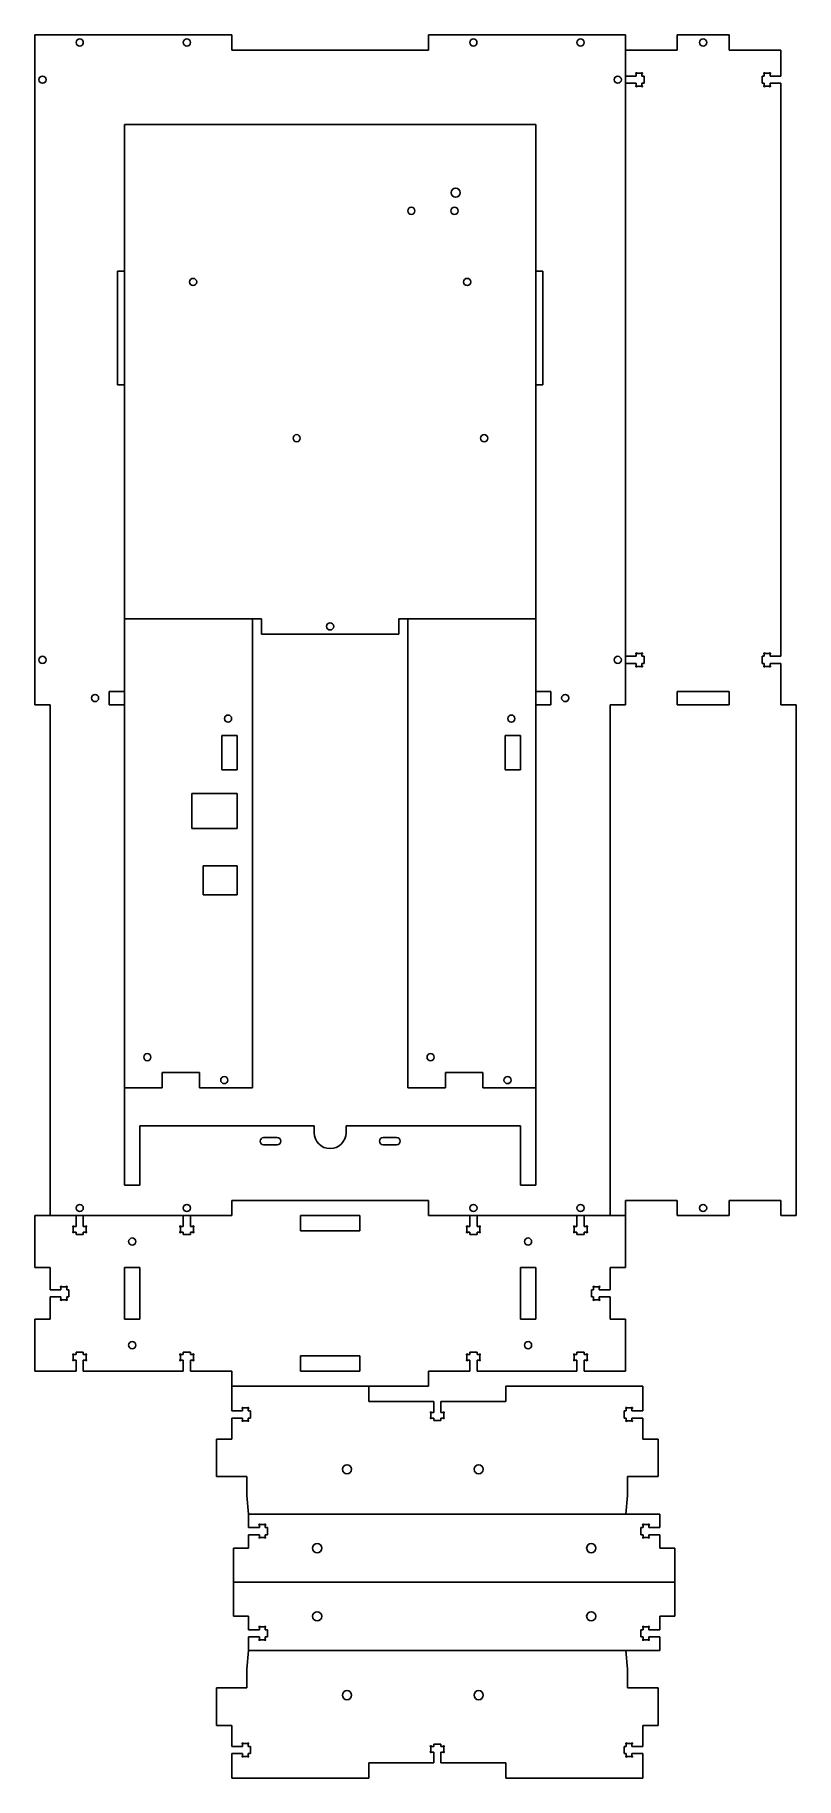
# Model space of a CAD drawing. Header units: millimetres. Extents: x -192 to 143, y -373 to 395.
import ezdxf

# ---------------------------------------------------------------- set-up
doc = ezdxf.new("R2010")
doc.units = ezdxf.units.MM
doc.layers.get('0').update_dxf_attribs({"lineweight": 25, "true_color": 0xffffff})

msp = doc.modelspace()

# ---------------------------------------------------------------- linework, layer by layer
for p, q in [((-192, 100), (-192, 395)), ((-192, 395), (-105.33, 395)), ((-105.33, 395), (-105.33, 388.28)), ((-18.67, 388.28), (-18.67, 395)), ((-18.67, 395), (68, 395)), ((68, 395), (68, 100)), ((90.81, 388.28), (90.81, 395)), ((90.81, 395), (113.63, 395)), ((113.63, 395), (113.63, 388.28)), ((-105.33, 388.28), (-18.67, 388.28)), ((68, 388.28), (90.81, 388.28)), ((113.63, 388.28), (136.44, 388.28)), ((136.44, 388.28), (136.44, 376.82)), ((72.78, 376.82), (68, 376.82)), ((72.78, 377.85), (72.78, 376.82)), ((75.03, 378.1), (73.03, 378.1)), ((75.28, 376.82), (75.28, 377.85)), ((76.28, 376.82), (75.28, 376.82)), ((76.28, 373.67), (76.28, 376.82)), ((129.16, 376.82), (128.16, 376.82)), ((128.16, 376.82), (128.16, 373.67)), ((129.16, 377.85), (129.16, 376.82)), ((131.41, 378.1), (129.41, 378.1)), ((131.66, 376.82), (131.66, 377.85)), ((136.44, 376.82), (131.66, 376.82)), ((68, 373.67), (72.78, 373.67)), ((72.78, 373.67), (72.78, 372.65)), ((73.03, 372.4), (75.03, 372.4)), ((75.28, 372.65), (75.28, 373.67)), ((75.28, 373.67), (76.28, 373.67)), ((128.16, 373.67), (129.16, 373.67)), ((129.16, 373.67), (129.16, 372.65)), ((129.41, 372.4), (131.41, 372.4)), ((131.66, 372.65), (131.66, 373.67)), ((131.66, 373.67), (136.44, 373.67)), ((136.44, 373.67), (136.44, 121.32)), ((28.5, 355.5), (-152.5, 355.5)), ((-152.5, 355.5), (-152.5, -111.56)), ((28.5, -111.56), (28.5, 355.5)), ((-152.5, 290.88), (-155.65, 290.88)), ((-155.65, 290.88), (-155.65, 240.88)), ((31.65, 290.88), (28.5, 290.88)), ((31.65, 240.88), (31.65, 290.88)), ((-155.65, 240.88), (-152.5, 240.88)), ((28.5, 240.88), (31.65, 240.88)), ((-92.17, 137.86), (-152.5, 137.86)), ((-96.22, -68.66), (-96.22, 137.86)), ((-92.17, 131.14), (-92.17, 137.86)), ((-31.83, 131.14), (-92.17, 131.14)), ((28.5, 137.86), (-31.83, 137.86)), ((-31.83, 137.86), (-31.83, 131.14)), ((-27.78, 137.86), (-27.78, -68.66)), ((72.78, 121.32), (68, 121.32)), ((68, 118.17), (72.78, 118.17)), ((72.78, 122.35), (72.78, 121.32)), ((72.78, 118.17), (72.78, 117.15)), ((75.03, 122.6), (73.03, 122.6)), ((73.03, 116.9), (75.03, 116.9)), ((75.28, 121.32), (75.28, 122.35)), ((76.28, 121.32), (75.28, 121.32)), ((75.28, 117.15), (75.28, 118.17)), ((75.28, 118.17), (76.28, 118.17)), ((76.28, 118.17), (76.28, 121.32)), ((129.16, 121.32), (128.16, 121.32)), ((128.16, 121.32), (128.16, 118.17)), ((128.16, 118.17), (129.16, 118.17)), ((129.16, 122.35), (129.16, 121.32)), ((129.16, 118.17), (129.16, 117.15)), ((131.41, 122.6), (129.41, 122.6)), ((129.41, 116.9), (131.41, 116.9)), ((131.66, 121.32), (131.66, 122.35)), ((136.44, 121.32), (131.66, 121.32)), ((131.66, 117.15), (131.66, 118.17)), ((131.66, 118.17), (136.44, 118.17)), ((136.44, 118.17), (136.44, 100)), ((-185.28, 100), (-192, 100)), ((-185.28, -125), (-185.28, 100)), ((-152.5, 105.88), (-159.22, 105.88)), ((-159.22, 105.88), (-159.22, 100)), ((-159.22, 100), (-152.5, 100)), ((35.22, 105.88), (28.5, 105.88)), ((28.5, 100), (35.22, 100)), ((35.22, 100), (35.22, 105.88)), ((61.28, 100), (68, 100)), ((61.28, 100), (61.28, -125)), ((113.63, 105.88), (90.81, 105.88)), ((90.81, 105.88), (90.81, 100)), ((90.81, 100), (113.63, 100)), ((113.63, 100), (113.63, 105.88)), ((136.44, 100), (143.16, 100)), ((143.16, 100), (143.16, -125)), ((-109.66, 71.38), (-109.66, 86.38)), ((-109.66, 86.38), (-102.94, 86.38)), ((-102.94, 86.38), (-102.94, 71.38)), ((15.06, 71.38), (15.06, 86.38)), ((15.06, 86.38), (21.78, 86.38)), ((21.78, 86.38), (21.78, 71.38)), ((-102.94, 71.38), (-109.66, 71.38)), ((21.78, 71.38), (15.06, 71.38)), ((-122.94, 45.43), (-122.94, 60.86)), ((-122.94, 60.86), (-102.94, 60.86)), ((-102.94, 60.86), (-102.94, 45.43)), ((-102.94, 45.43), (-122.94, 45.43)), ((-117.94, 29.11), (-102.94, 29.11)), ((-117.94, 16.22), (-117.94, 29.11)), ((-102.94, 29.11), (-102.94, 16.22)), ((-102.94, 16.22), (-117.94, 16.22)), ((-152.5, -68.66), (-135.98, -68.66)), ((-135.98, -68.66), (-135.98, -61.94)), ((-135.98, -61.94), (-119.46, -61.94)), ((-119.46, -61.94), (-119.46, -68.66)), ((-119.46, -68.66), (-96.22, -68.66)), ((-27.78, -68.66), (-11.26, -68.66)), ((-11.26, -68.66), (-11.26, -61.94)), ((-11.26, -61.94), (5.26, -61.94)), ((5.26, -61.94), (5.26, -68.66)), ((5.26, -68.66), (28.5, -68.66)), ((-145.78, -111.56), (-145.78, -85.5)), ((-145.78, -85.5), (-69, -85.5)), ((-85.28, -90.65), (-91.28, -90.65)), ((-69, -85.5), (-69, -88.5)), ((-55, -88.5), (-55, -85.5)), ((-55, -85.5), (21.78, -85.5)), ((-32.72, -90.65), (-38.72, -90.65)), ((21.78, -85.5), (21.78, -111.56)), ((-91.28, -93.8), (-85.28, -93.8)), ((-38.72, -93.8), (-32.72, -93.8)), ((-152.5, -111.56), (-145.78, -111.56)), ((21.78, -111.56), (28.5, -111.56)), ((-18.67, -118.28), (-105.33, -118.28)), ((-105.33, -118.28), (-105.33, -125)), ((-18.67, -125), (-18.67, -118.28)), ((90.81, -118.28), (68, -118.28)), ((68, -118.28), (68, -125)), ((90.81, -125), (90.81, -118.28)), ((136.44, -118.28), (113.63, -118.28)), ((113.63, -118.28), (113.63, -125)), ((136.44, -125), (136.44, -118.28)), ((-192, -125), (-192, -147.81)), ((-105.33, -125), (-192, -125)), ((-175.1, -132.03), (-175.1, -130.03)), ((-174.85, -129.78), (-173.83, -129.78)), ((-173.83, -129.78), (-173.83, -125)), ((-170.68, -125), (-170.68, -129.78)), ((-170.68, -129.78), (-169.65, -129.78)), ((-169.4, -130.03), (-169.4, -132.03)), ((-127.93, -132.03), (-127.93, -130.03)), ((-127.68, -129.78), (-126.66, -129.78)), ((-126.66, -129.78), (-126.66, -125)), ((-123.51, -125), (-123.51, -129.78)), ((-123.51, -129.78), (-122.48, -129.78)), ((-122.23, -130.03), (-122.23, -132.03)), ((-75, -131.72), (-75, -125)), ((-75, -125), (-49, -125)), ((-49, -125), (-49, -131.72)), ((68, -125), (-18.67, -125)), ((-1.77, -132.03), (-1.77, -130.03)), ((-1.52, -129.78), (-0.49, -129.78)), ((-0.49, -129.78), (-0.49, -125)), ((2.66, -125), (2.66, -129.78)), ((2.66, -129.78), (3.68, -129.78)), ((3.93, -130.03), (3.93, -132.03)), ((45.4, -132.03), (45.4, -130.03)), ((45.65, -129.78), (46.67, -129.78)), ((46.67, -129.78), (46.67, -125)), ((49.82, -125), (49.82, -129.78)), ((49.82, -129.78), (50.85, -129.78)), ((51.1, -130.03), (51.1, -132.03)), ((68, -147.81), (68, -125)), ((113.63, -125), (90.81, -125)), ((143.16, -125), (136.44, -125)), ((-173.83, -132.28), (-174.85, -132.28)), ((-173.83, -133.28), (-173.83, -132.28)), ((-170.68, -133.28), (-173.83, -133.28)), ((-169.65, -132.28), (-170.68, -132.28)), ((-170.68, -132.28), (-170.68, -133.28)), ((-126.66, -132.28), (-127.68, -132.28)), ((-126.66, -133.28), (-126.66, -132.28)), ((-123.51, -133.28), (-126.66, -133.28)), ((-122.48, -132.28), (-123.51, -132.28)), ((-123.51, -132.28), (-123.51, -133.28)), ((-49, -131.72), (-75, -131.72)), ((-0.49, -132.28), (-1.52, -132.28)), ((-0.49, -133.28), (-0.49, -132.28)), ((2.66, -133.28), (-0.49, -133.28)), ((3.68, -132.28), (2.66, -132.28)), ((2.66, -132.28), (2.66, -133.28)), ((46.67, -132.28), (45.65, -132.28)), ((46.67, -133.28), (46.67, -132.28)), ((49.82, -133.28), (46.67, -133.28)), ((50.85, -132.28), (49.82, -132.28)), ((49.82, -132.28), (49.82, -133.28)), ((-192, -147.81), (-185.28, -147.81)), ((-185.28, -147.81), (-185.28, -157.65)), ((-152.5, -170.63), (-152.5, -147.81)), ((-152.5, -147.81), (-145.78, -147.81)), ((-145.78, -147.81), (-145.78, -170.63)), ((21.78, -170.63), (21.78, -147.81)), ((21.78, -147.81), (28.5, -147.81)), ((28.5, -147.81), (28.5, -170.63)), ((61.28, -157.65), (61.28, -147.81)), ((61.28, -147.81), (68, -147.81)), ((-185.28, -157.65), (-180.5, -157.65)), ((-180.5, -160.8), (-185.28, -160.8)), ((-185.28, -160.8), (-185.28, -170.63)), ((-180.5, -157.65), (-180.5, -156.62)), ((-180.5, -161.82), (-180.5, -160.8)), ((-180.25, -156.37), (-178.25, -156.37)), ((-178, -156.62), (-178, -157.65)), ((-178, -157.65), (-177, -157.65)), ((-177, -160.8), (-178, -160.8)), ((-178, -160.8), (-178, -161.82)), ((-177, -157.65), (-177, -160.8)), ((53, -160.8), (53, -157.65)), ((53, -157.65), (54, -157.65)), ((54, -160.8), (53, -160.8)), ((54, -157.65), (54, -156.62)), ((54, -161.82), (54, -160.8)), ((54.25, -156.37), (56.25, -156.37)), ((56.5, -156.62), (56.5, -157.65)), ((56.5, -157.65), (61.28, -157.65)), ((61.28, -160.8), (56.5, -160.8)), ((56.5, -160.8), (56.5, -161.82)), ((61.28, -170.63), (61.28, -160.8)), ((-178.25, -162.07), (-180.25, -162.07)), ((56.25, -162.07), (54.25, -162.07)), ((-185.28, -170.63), (-192, -170.63)), ((-192, -170.63), (-192, -193.44)), ((-145.78, -170.63), (-152.5, -170.63)), ((28.5, -170.63), (21.78, -170.63)), ((68, -170.63), (61.28, -170.63)), ((68, -193.44), (68, -170.63)), ((-175.1, -188.41), (-175.1, -186.41)), ((-174.85, -186.16), (-173.83, -186.16)), ((-173.83, -188.66), (-174.85, -188.66)), ((-173.83, -186.16), (-173.83, -185.16)), ((-173.83, -185.16), (-170.68, -185.16)), ((-173.83, -193.44), (-173.83, -188.66)), ((-170.68, -185.16), (-170.68, -186.16)), ((-170.68, -186.16), (-169.65, -186.16)), ((-169.65, -188.66), (-170.68, -188.66)), ((-170.68, -188.66), (-170.68, -193.44)), ((-169.4, -186.41), (-169.4, -188.41)), ((-127.93, -188.41), (-127.93, -186.41)), ((-127.68, -186.16), (-126.66, -186.16)), ((-126.66, -188.66), (-127.68, -188.66)), ((-126.66, -186.16), (-126.66, -185.16)), ((-126.66, -185.16), (-123.51, -185.16)), ((-126.66, -193.44), (-126.66, -188.66)), ((-123.51, -185.16), (-123.51, -186.16)), ((-123.51, -186.16), (-122.48, -186.16)), ((-122.48, -188.66), (-123.51, -188.66)), ((-123.51, -188.66), (-123.51, -193.44)), ((-122.23, -186.41), (-122.23, -188.41)), ((-75, -193.44), (-75, -186.72)), ((-75, -186.72), (-49, -186.72)), ((-49, -186.72), (-49, -193.44)), ((-1.77, -188.41), (-1.77, -186.41)), ((-1.52, -186.16), (-0.49, -186.16)), ((-0.49, -188.66), (-1.52, -188.66)), ((-0.49, -186.16), (-0.49, -185.16)), ((-0.49, -185.16), (2.66, -185.16)), ((-0.49, -193.44), (-0.49, -188.66)), ((2.66, -185.16), (2.66, -186.16)), ((2.66, -186.16), (3.68, -186.16)), ((3.68, -188.66), (2.66, -188.66)), ((2.66, -188.66), (2.66, -193.44)), ((3.93, -186.41), (3.93, -188.41)), ((45.4, -188.41), (45.4, -186.41)), ((45.65, -186.16), (46.67, -186.16)), ((46.67, -188.66), (45.65, -188.66)), ((46.67, -186.16), (46.67, -185.16)), ((46.67, -185.16), (49.82, -185.16)), ((46.67, -193.44), (46.67, -188.66)), ((49.82, -185.16), (49.82, -186.16)), ((49.82, -186.16), (50.85, -186.16)), ((50.85, -188.66), (49.82, -188.66)), ((49.82, -188.66), (49.82, -193.44)), ((51.1, -186.41), (51.1, -188.41)), ((-192, -193.44), (-173.83, -193.44)), ((-170.68, -193.44), (-126.66, -193.44)), ((-123.51, -193.44), (-105.33, -193.44)), ((-105.33, -193.44), (-105.33, -200.16)), ((-49, -193.44), (-75, -193.44)), ((-18.67, -200.16), (-18.67, -193.44)), ((-18.67, -193.44), (-0.49, -193.44)), ((2.66, -193.44), (46.67, -193.44)), ((49.82, -193.44), (68, -193.44)), ((-105.33, -200.16), (-105.33, -210.98)), ((-105.33, -200.16), (-18.67, -200.16)), ((-45, -206.88), (-45, -200.16)), ((-16.41, -206.88), (-45, -206.88)), ((-16.41, -211.66), (-16.41, -206.88)), ((15.33, -206.88), (-13.26, -206.88)), ((-13.26, -206.88), (-13.26, -211.66)), ((75.67, -200.16), (15.33, -200.16)), ((15.33, -200.16), (15.33, -206.88)), ((75.67, -210.98), (75.67, -200.16)), ((-105.33, -210.98), (-100.55, -210.98)), ((-100.55, -214.13), (-105.33, -214.13)), ((-105.33, -214.13), (-105.33, -223.4)), ((-100.55, -210.98), (-100.55, -209.95)), ((-100.55, -215.15), (-100.55, -214.13)), ((-100.3, -209.7), (-98.3, -209.7)), ((-98.05, -209.95), (-98.05, -210.98)), ((-98.05, -210.98), (-97.05, -210.98)), ((-97.05, -214.13), (-98.05, -214.13)), ((-98.05, -214.13), (-98.05, -215.15)), ((-97.05, -210.98), (-97.05, -214.13)), ((-17.68, -213.91), (-17.68, -211.91)), ((-17.43, -211.66), (-16.41, -211.66)), ((-16.41, -214.16), (-17.43, -214.16)), ((-16.41, -215.16), (-16.41, -214.16)), ((-13.26, -211.66), (-12.23, -211.66)), ((-12.23, -214.16), (-13.26, -214.16)), ((-13.26, -214.16), (-13.26, -215.16)), ((-11.98, -211.91), (-11.98, -213.91)), ((67.39, -214.13), (67.39, -210.98)), ((67.39, -210.98), (68.39, -210.98)), ((68.39, -214.13), (67.39, -214.13)), ((68.39, -210.98), (68.39, -209.95)), ((68.39, -215.15), (68.39, -214.13)), ((68.64, -209.7), (70.64, -209.7)), ((70.89, -209.95), (70.89, -210.98)), ((70.89, -210.98), (75.67, -210.98)), ((75.67, -214.13), (70.89, -214.13)), ((70.89, -214.13), (70.89, -215.15)), ((75.67, -223.4), (75.67, -214.13)), ((-98.3, -215.4), (-100.3, -215.4)), ((-13.26, -215.16), (-16.41, -215.16)), ((70.64, -215.4), (68.64, -215.4)), ((-105.33, -223.4), (-112.05, -223.4)), ((-112.05, -223.4), (-112.05, -239.92)), ((82.39, -223.4), (75.67, -223.4)), ((82.39, -239.92), (82.39, -223.4)), ((-112.05, -239.92), (-98.61, -239.92)), ((-98.61, -239.92), (-98.61, -248.18)), ((68.95, -248.18), (68.95, -239.92)), ((68.95, -239.92), (82.39, -239.92)), ((-98.61, -248.18), (-97.89, -256.44)), ((68.22, -256.44), (68.95, -248.18)), ((-97.89, -262.36), (-97.89, -256.44)), ((-97.89, -256.44), (83.11, -256.44)), ((83.11, -256.44), (83.11, -262.36)), ((-93.11, -262.36), (-97.89, -262.36)), ((-97.89, -265.51), (-93.11, -265.51)), ((-97.89, -271.44), (-97.89, -265.51)), ((-93.11, -261.34), (-93.11, -262.36)), ((-93.11, -265.51), (-93.11, -266.54)), ((-90.86, -261.09), (-92.86, -261.09)), ((-92.86, -266.79), (-90.86, -266.79)), ((-90.61, -262.36), (-90.61, -261.34)), ((-89.61, -262.36), (-90.61, -262.36)), ((-90.61, -266.54), (-90.61, -265.51)), ((-90.61, -265.51), (-89.61, -265.51)), ((-89.61, -265.51), (-89.61, -262.36)), ((75.83, -262.36), (74.83, -262.36)), ((74.83, -262.36), (74.83, -265.51)), ((74.83, -265.51), (75.83, -265.51)), ((75.83, -261.34), (75.83, -262.36)), ((75.83, -265.51), (75.83, -266.54)), ((78.08, -261.09), (76.08, -261.09)), ((76.08, -266.79), (78.08, -266.79)), ((78.33, -262.36), (78.33, -261.34)), ((83.11, -262.36), (78.33, -262.36)), ((78.33, -266.54), (78.33, -265.51)), ((78.33, -265.51), (83.11, -265.51)), ((83.11, -265.51), (83.11, -271.44)), ((-104.61, -286.44), (-104.61, -271.44)), ((-104.61, -271.44), (-97.89, -271.44)), ((83.11, -271.44), (89.83, -271.44)), ((89.83, -271.44), (89.83, -286.44)), ((-104.61, -286.44), (-104.61, -301.44)), ((89.83, -286.44), (-104.61, -286.44)), ((89.83, -301.44), (89.83, -286.44)), ((-104.61, -301.44), (-97.89, -301.44)), ((-97.89, -301.44), (-97.89, -307.36)), ((-93.11, -307.36), (-93.11, -306.34)), ((-92.86, -306.09), (-90.86, -306.09)), ((-90.61, -306.34), (-90.61, -307.36)), ((75.83, -307.36), (75.83, -306.34)), ((76.08, -306.09), (78.08, -306.09)), ((78.33, -306.34), (78.33, -307.36)), ((83.11, -307.36), (83.11, -301.44)), ((83.11, -301.44), (89.83, -301.44)), ((-97.89, -307.36), (-93.11, -307.36)), ((-93.11, -310.51), (-97.89, -310.51)), ((-97.89, -310.51), (-97.89, -316.44)), ((-93.11, -311.54), (-93.11, -310.51)), ((-90.86, -311.79), (-92.86, -311.79)), ((-90.61, -307.36), (-89.61, -307.36)), ((-89.61, -310.51), (-90.61, -310.51)), ((-90.61, -310.51), (-90.61, -311.54)), ((-89.61, -307.36), (-89.61, -310.51)), ((74.83, -310.51), (74.83, -307.36)), ((74.83, -307.36), (75.83, -307.36)), ((75.83, -310.51), (74.83, -310.51)), ((75.83, -311.54), (75.83, -310.51)), ((78.08, -311.79), (76.08, -311.79)), ((78.33, -307.36), (83.11, -307.36)), ((83.11, -310.51), (78.33, -310.51)), ((78.33, -310.51), (78.33, -311.54)), ((83.11, -316.44), (83.11, -310.51)), ((-98.61, -324.7), (-97.89, -316.44)), ((-97.89, -316.44), (83.11, -316.44)), ((68.22, -316.44), (68.95, -324.7)), ((-98.61, -332.96), (-98.61, -324.7)), ((68.95, -324.7), (68.95, -332.96)), ((-112.05, -349.48), (-112.05, -332.96)), ((-112.05, -332.96), (-98.61, -332.96)), ((68.95, -332.96), (82.39, -332.96)), ((82.39, -332.96), (82.39, -349.48)), ((-105.33, -349.48), (-112.05, -349.48)), ((-105.33, -358.75), (-105.33, -349.48)), ((82.39, -349.48), (75.67, -349.48)), ((75.67, -349.48), (75.67, -358.75)), ((-100.55, -358.75), (-105.33, -358.75)), ((-100.55, -357.73), (-100.55, -358.75)), ((-98.3, -357.48), (-100.3, -357.48)), ((-98.05, -358.75), (-98.05, -357.73)), ((-97.05, -358.75), (-98.05, -358.75)), ((-97.05, -361.9), (-97.05, -358.75)), ((-17.68, -358.97), (-17.68, -360.97)), ((-16.41, -358.72), (-17.43, -358.72)), ((-13.26, -357.72), (-16.41, -357.72)), ((-16.41, -357.72), (-16.41, -358.72)), ((-13.26, -358.72), (-13.26, -357.72)), ((-12.23, -358.72), (-13.26, -358.72)), ((-11.98, -360.97), (-11.98, -358.97)), ((68.39, -358.75), (67.39, -358.75)), ((67.39, -358.75), (67.39, -361.9)), ((68.39, -357.73), (68.39, -358.75)), ((70.64, -357.48), (68.64, -357.48)), ((70.89, -358.75), (70.89, -357.73)), ((75.67, -358.75), (70.89, -358.75)), ((-105.33, -372.72), (-105.33, -361.9)), ((-105.33, -361.9), (-100.55, -361.9)), ((-100.55, -361.9), (-100.55, -362.93)), ((-100.3, -363.18), (-98.3, -363.18)), ((-98.05, -362.93), (-98.05, -361.9)), ((-98.05, -361.9), (-97.05, -361.9)), ((-16.41, -366), (-45, -366)), ((-45, -366), (-45, -372.72)), ((-17.43, -361.22), (-16.41, -361.22)), ((-16.41, -361.22), (-16.41, -366)), ((-13.26, -366), (-13.26, -361.22)), ((-13.26, -361.22), (-12.23, -361.22)), ((15.33, -366), (-13.26, -366)), ((15.33, -372.72), (15.33, -366)), ((67.39, -361.9), (68.39, -361.9)), ((68.39, -361.9), (68.39, -362.93)), ((68.64, -363.18), (70.64, -363.18)), ((70.89, -362.93), (70.89, -361.9)), ((70.89, -361.9), (75.67, -361.9)), ((75.67, -361.9), (75.67, -372.72)), ((-45, -372.72), (-105.33, -372.72)), ((75.67, -372.72), (15.33, -372.72))]:
    msp.add_line(p, q)
for centre, radius in [((-172.25, 391.64), 1.57), ((-125.08, 391.64), 1.57), ((1.08, 391.64), 1.57), ((48.25, 391.64), 1.57), ((102.22, 391.64), 1.57), ((-188.64, 375.25), 1.57), ((64.64, 375.25), 1.57), ((-6.75, 325.5), 2), ((-26.25, 317.5), 1.57), ((-7.25, 317.5), 1.57), ((-122.33, 286.18), 1.58), ((-1.67, 286.18), 1.58), ((-76.74, 217.38), 1.57), ((5.81, 217.38), 1.57), ((-62, 134.5), 1.57), ((-188.64, 119.75), 1.57), ((64.64, 119.75), 1.57), ((-165.5, 102.94), 1.57), ((41.5, 102.94), 1.57), ((-106.94, 93.88), 1.58), ((17.78, 93.88), 1.58), ((-142.5, -55.22), 1.57), ((-17.78, -55.22), 1.57), ((-108.61, -65.3), 1.57), ((16.11, -65.3), 1.57), ((-172.25, -121.64), 1.57), ((-125.08, -121.64), 1.58), ((1.08, -121.64), 1.58), ((48.25, -121.64), 1.57), ((102.22, -121.64), 1.57), ((-149.14, -136.41), 1.58), ((25.14, -136.41), 1.58), ((-149.14, -182.03), 1.58), ((25.14, -182.03), 1.58), ((-54.58, -236.7), 2), ((3.42, -236.7), 2), ((-67.72, -271.44), 2), ((52.94, -271.44), 2), ((-67.72, -301.44), 2), ((52.94, -301.44), 2), ((-54.58, -336.18), 2), ((3.42, -336.18), 2)]:
    msp.add_circle(centre, radius)
for centre, radius, start, end in [((72.78, 378.1), 0.25, 360, 270), ((75.28, 378.1), 0.25, 270, 180), ((129.16, 378.1), 0.25, 360, 270), ((131.66, 378.1), 0.25, 270, 180), ((72.78, 372.4), 0.25, 90, 0), ((75.28, 372.4), 0.25, 180, 90), ((129.16, 372.4), 0.25, 90, 0), ((131.66, 372.4), 0.25, 180, 90), ((72.78, 122.6), 0.25, 0, 270), ((75.28, 122.6), 0.25, 270, 180), ((129.16, 122.6), 0.25, 0, 270), ((131.66, 122.6), 0.25, 270, 180), ((72.78, 116.9), 0.25, 90, 360), ((75.28, 116.9), 0.25, 180, 90), ((129.16, 116.9), 0.25, 90, 0), ((131.66, 116.9), 0.25, 180, 90), ((-91.28, -92.22), 1.57, 90, 270), ((-85.28, -92.22), 1.58, 270, 90), ((-62, -88.5), 7, 180, 360), ((-38.72, -92.22), 1.58, 90, 270), ((-32.72, -92.22), 1.58, 270, 90), ((-175.1, -129.78), 0.25, 0, 270), ((-169.4, -129.78), 0.25, 270, 180), ((-127.93, -129.78), 0.25, 0, 270), ((-122.23, -129.78), 0.25, 270, 180), ((-1.77, -129.78), 0.25, 360, 270), ((3.93, -129.78), 0.25, 270, 180), ((45.4, -129.78), 0.25, 0, 270), ((51.1, -129.78), 0.25, 270, 180), ((-175.1, -132.28), 0.25, 90, 0), ((-169.4, -132.28), 0.25, 180, 90), ((-127.93, -132.28), 0.25, 90, 0), ((-122.23, -132.28), 0.25, 180, 90), ((-1.77, -132.28), 0.25, 90, 360), ((3.93, -132.28), 0.25, 180, 90), ((45.4, -132.28), 0.25, 90, 0), ((51.1, -132.28), 0.25, 180, 90), ((-180.5, -156.37), 0.25, 0, 270), ((-178, -156.37), 0.25, 270, 180), ((54, -156.37), 0.25, 0, 270), ((56.5, -156.37), 0.25, 270, 180), ((-180.5, -162.07), 0.25, 90, 0), ((-178, -162.07), 0.25, 180, 90), ((54, -162.07), 0.25, 90, 360), ((56.5, -162.07), 0.25, 180, 90), ((-175.1, -186.16), 0.25, 360, 270), ((-175.1, -188.66), 0.25, 90, 360), ((-169.4, -186.16), 0.25, 270, 180), ((-169.4, -188.66), 0.25, 180, 90), ((-127.93, -186.16), 0.25, 0, 270), ((-127.93, -188.66), 0.25, 90, 0), ((-122.23, -186.16), 0.25, 270, 180), ((-122.23, -188.66), 0.25, 180, 90), ((-1.77, -186.16), 0.25, 360, 270), ((-1.77, -188.66), 0.25, 90, 0), ((3.93, -186.16), 0.25, 270, 180), ((3.93, -188.66), 0.25, 180, 90), ((45.4, -186.16), 0.25, 0, 270), ((45.4, -188.66), 0.25, 90, 0), ((51.1, -186.16), 0.25, 270, 180), ((51.1, -188.66), 0.25, 180, 90), ((-100.55, -209.7), 0.25, 0, 270), ((-98.05, -209.7), 0.25, 270, 180), ((-17.68, -211.66), 0.25, 0, 270), ((-17.68, -214.16), 0.25, 90, 0), ((-11.98, -211.66), 0.25, 270, 180), ((-11.98, -214.16), 0.25, 180, 90), ((68.39, -209.7), 0.25, 360, 270), ((70.89, -209.7), 0.25, 270, 180), ((-100.55, -215.4), 0.25, 90, 0), ((-98.05, -215.4), 0.25, 180, 90), ((68.39, -215.4), 0.25, 90, 0), ((70.89, -215.4), 0.25, 180, 90), ((-93.11, -261.09), 0.25, 0, 270), ((-90.61, -261.09), 0.25, 270, 180), ((75.83, -261.09), 0.25, 360, 270), ((78.33, -261.09), 0.25, 270, 180), ((-93.11, -266.79), 0.25, 90, 0), ((-90.61, -266.79), 0.25, 180, 90), ((75.83, -266.79), 0.25, 90, 0), ((78.33, -266.79), 0.25, 180, 90), ((-93.11, -306.09), 0.25, 0, 270), ((-90.61, -306.09), 0.25, 270, 180), ((75.83, -306.09), 0.25, 360, 270), ((78.33, -306.09), 0.25, 270, 180), ((-93.11, -311.79), 0.25, 90, 0), ((-90.61, -311.79), 0.25, 180, 90), ((75.83, -311.79), 0.25, 90, 0), ((78.33, -311.79), 0.25, 180, 90), ((-100.55, -357.48), 0.25, 0, 270), ((-98.05, -357.48), 0.25, 270, 180), ((-17.68, -358.72), 0.25, 360, 270), ((-11.98, -358.72), 0.25, 270, 180), ((68.39, -357.48), 0.25, 360, 270), ((70.89, -357.48), 0.25, 270, 180), ((-100.55, -363.18), 0.25, 90, 0), ((-98.05, -363.18), 0.25, 180, 90), ((-17.68, -361.22), 0.25, 90, 0), ((-11.98, -361.22), 0.25, 180, 90), ((68.39, -363.18), 0.25, 90, 0), ((70.89, -363.18), 0.25, 180, 90)]:
    msp.add_arc(centre, radius, start, end)

doc.saveas('drawing.dxf')
